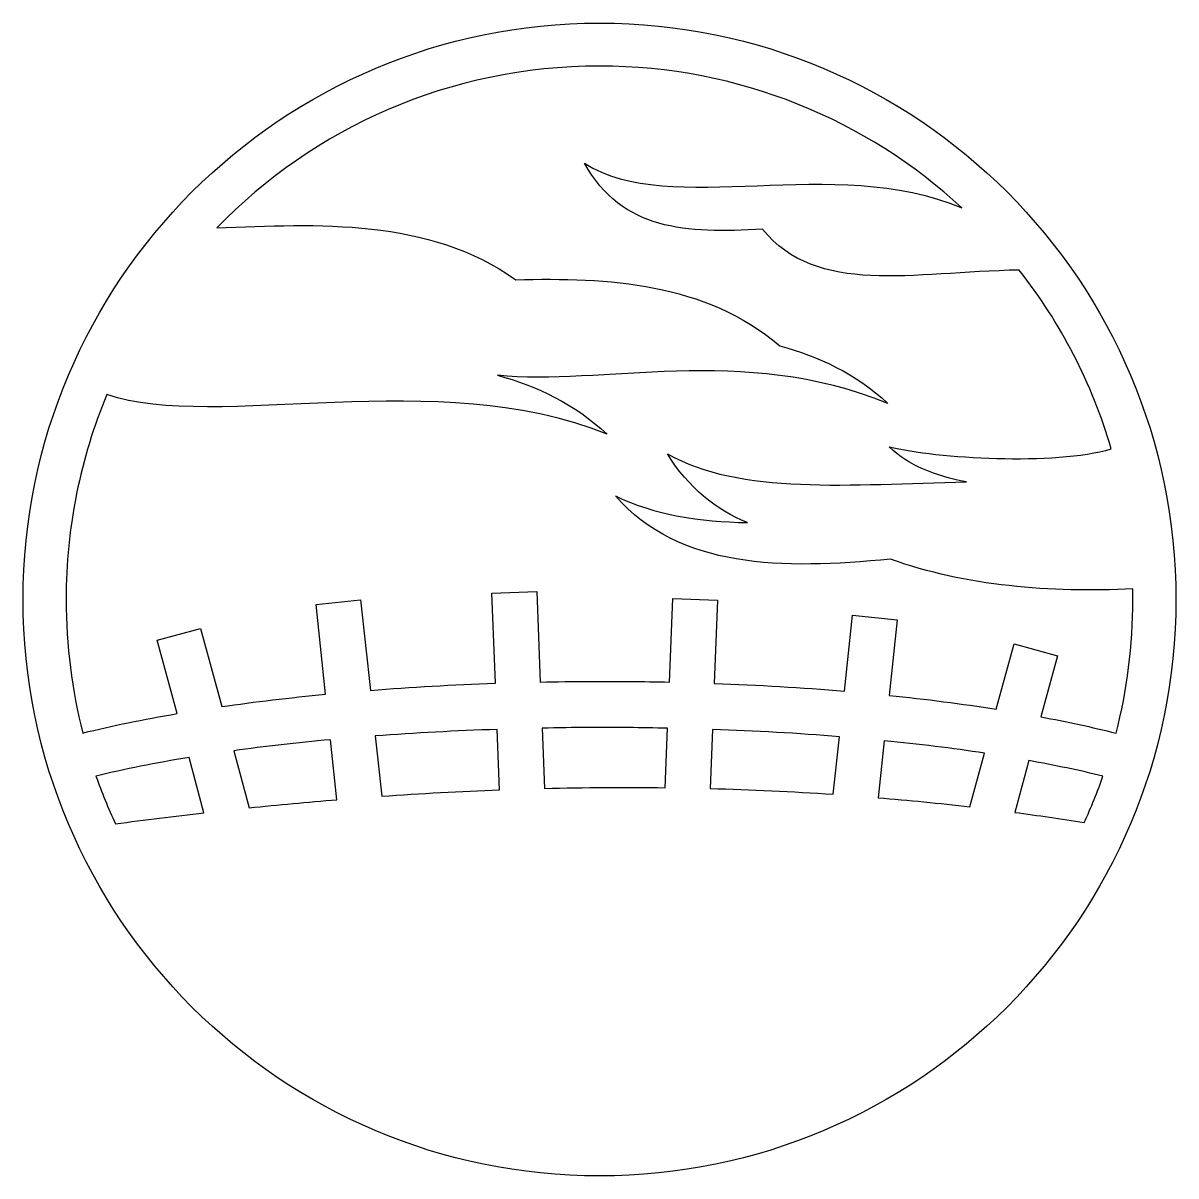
# Model space of a CAD drawing. Header units: centimetres. Extents: x -10 to 10.2, y -10.1 to 10.1.
import ezdxf

# ---------------------------------------------------------------- set-up
doc = ezdxf.new("R2010")
doc.units = ezdxf.units.CM
doc.header["$MEASUREMENT"] = 0
doc.layers.add('Layer 1', color=7, linetype='Continuous')

msp = doc.modelspace()

# ---------------------------------------------------------------- linework, layer by layer
at = {"layer": 'Layer 1'}
for points, knots in [([(0.06852, 10.08869), (-5.51115, 10.08869), (-10.04252, 5.55732), (-10.04252, -0.02235), (-10.04252, -0.02235), (-10.04252, -5.60202), (-5.51115, -10.13351), (0.06852, -10.13351), (0.06852, -10.13351), (5.64819, -10.13351), (10.17956, -5.60206), (10.17956, -0.02239), (10.17956, -0.02239), (10.17956, 5.55728), (5.64819, 10.08865), (0.06852, 10.08865), (0.06852, 10.08865), (0.06852, 10.08865), (0.06852, 10.08869), (0.06852, 10.08869)], [0, 0, 0, 0, 0.16666667, 0.16666667, 0.16666667, 0.16666667, 0.33333333, 0.33333333, 0.33333333, 0.33333333, 0.5, 0.5, 0.5, 0.5, 0.66666667, 0.66666667, 0.66666667, 0.66666667, 1, 1, 1, 1]), ([(0.06852, 9.33363), (2.52438, 9.33363), (4.75718, 8.39033), (6.42534, 6.84572), (6.42534, 6.84572), (4.17568, 7.80411), (1.31121, 6.66663), (-0.19377, 7.62979), (-0.19377, 7.62979), (0.46616, 6.44107), (1.57927, 6.39975), (2.92801, 6.47279), (2.92801, 6.47279), (3.89011, 5.2963), (5.53559, 5.72094), (7.43079, 5.75593), (7.43079, 5.75593), (8.15481, 4.83426), (8.70797, 3.77264), (9.04624, 2.61838), (9.04624, 2.61838), (8.04454, 2.33058), (5.98485, 2.44937), (5.15102, 2.65528), (5.15102, 2.65528), (5.49832, 2.31667), (5.95715, 2.14813), (6.50436, 2.03984), (6.50436, 2.03984), (4.47094, 1.99485), (2.52518, 1.80973), (1.25972, 2.5327), (1.25972, 2.5327), (1.63248, 1.93337), (2.10793, 1.55415), (2.66307, 1.32564), (2.66307, 1.32564), (1.82131, 1.3439), (1.04045, 1.461), (0.34784, 1.79341), (0.34784, 1.79341), (1.47921, 0.50965), (3.26156, 0.50223), (5.17481, 0.68524), (5.17481, 0.68524), (6.48467, 0.20874), (7.98784, 0.09573), (9.42184, 0.16341), (9.42184, 0.16341), (9.42311, 0.10142), (9.4245, 0.03986), (9.4245, -0.02238), (9.4245, -0.02238), (9.4245, -0.83201), (9.32212, -1.61776), (9.12932, -2.36671), (9.12932, -2.36671), (8.71047, -2.26226), (8.26926, -2.16662), (7.80891, -2.08081), (7.80891, -2.08081), (7.80891, -2.08081), (8.10016, -1.00806), (8.10016, -1.00806), (8.10016, -1.00806), (8.10016, -1.00806), (7.33987, -0.80253), (7.33987, -0.80253), (7.33987, -0.80253), (7.33987, -0.80253), (7.0288, -1.94638), (7.0288, -1.94638), (7.0288, -1.94638), (6.42546, -1.85108), (5.7961, -1.77083), (5.1484, -1.70391), (5.1484, -1.70391), (5.1484, -1.70391), (5.28941, -0.38089), (5.28941, -0.38089), (5.28941, -0.38089), (5.28941, -0.38089), (4.50534, -0.29655), (4.50534, -0.29655), (4.50534, -0.29655), (4.50534, -0.29655), (4.36302, -1.63015), (4.36302, -1.63015), (4.36302, -1.63015), (3.61816, -1.56732), (2.85362, -1.52262), (2.08194, -1.49437), (2.08194, -1.49437), (2.08194, -1.49437), (2.13992, -0.03439), (2.13992, -0.03439), (2.13992, -0.03439), (2.13992, -0.03439), (1.35323, -0.00276), (1.35323, -0.00276), (1.35323, -0.00276), (1.35323, -0.00276), (1.29394, -1.47071), (1.29394, -1.47071), (1.29394, -1.47071), (0.82663, -1.46067), (0.35823, -1.45679), (-0.10949, -1.4589), (-0.10949, -1.4589), (-0.39691, -1.46017), (-0.68394, -1.46489), (-0.96997, -1.47071), (-0.96997, -1.47071), (-0.96997, -1.47071), (-1.03322, 0.11987), (-1.03322, 0.11987), (-1.03322, 0.11987), (-1.03322, 0.11987), (-1.81991, 0.08824), (-1.81991, 0.08824), (-1.81991, 0.08824), (-1.81991, 0.08824), (-1.75666, -1.49179), (-1.75666, -1.49179), (-1.75666, -1.49179), (-2.5016, -1.51785), (-3.23701, -1.55947), (-3.95066, -1.61568), (-3.95066, -1.61568), (-3.95066, -1.61568), (-4.12072, -0.02645), (-4.12072, -0.02645), (-4.12072, -0.02645), (-4.12072, -0.02645), (-4.90336, -0.10952), (-4.90336, -0.10952), (-4.90336, -0.10952), (-4.90336, -0.10952), (-4.73604, -1.68416), (-4.73604, -1.68416), (-4.73604, -1.68416), (-5.36561, -1.74488), (-5.97696, -1.81741), (-6.55854, -1.90162), (-6.55854, -1.90162), (-6.55854, -1.90162), (-6.93012, -0.53116), (-6.93012, -0.53116), (-6.93012, -0.53116), (-6.93012, -0.53116), (-7.69041, -0.73804), (-7.69041, -0.73804), (-7.69041, -0.73804), (-7.69041, -0.73804), (-7.34126, -2.02416), (-7.34126, -2.02416), (-7.34126, -2.02416), (-7.93094, -2.12494), (-8.48426, -2.23795), (-8.9937, -2.36416), (-8.9937, -2.36416), (-9.18607, -1.61602), (-9.28761, -0.83106), (-9.28761, -0.02249), (-9.28761, -0.02249), (-9.28761, 1.2514), (-9.03334, 2.4647), (-8.57337, 3.57094), (-8.57337, 3.57094), (-6.65106, 2.9181), (-2.76241, 4.08674), (0.20018, 2.87652), (0.20018, 2.87652), (-0.37233, 3.41205), (-1.02661, 3.7203), (-1.71973, 3.9109), (-1.71973, 3.9109), (0.08337, 3.71634), (2.57158, 4.46153), (5.12594, 3.41804), (5.12594, 3.41804), (4.56131, 3.94624), (3.91205, 4.23719), (3.22965, 4.42881), (3.22965, 4.42881), (1.91156, 5.54162), (0.22139, 5.62794), (-1.4009, 5.58577), (-1.4009, 5.58577), (-2.92051, 6.6756), (-4.88541, 6.56272), (-6.6428, 6.49892), (-6.6428, 6.49892), (-4.94343, 8.24746), (-2.56587, 9.33345), (0.06844, 9.33345), (0.06844, 9.33345), (0.06844, 9.33345), (0.06852, 9.33363), (0.06852, 9.33363)], [0, 0, 0, 0, 0.01960784, 0.01960784, 0.01960784, 0.01960784, 0.03921569, 0.03921569, 0.03921569, 0.03921569, 0.05882353, 0.05882353, 0.05882353, 0.05882353, 0.07843137, 0.07843137, 0.07843137, 0.07843137, 0.09803922, 0.09803922, 0.09803922, 0.09803922, 0.11764706, 0.11764706, 0.11764706, 0.11764706, 0.1372549, 0.1372549, 0.1372549, 0.1372549, 0.15686275, 0.15686275, 0.15686275, 0.15686275, 0.17647059, 0.17647059, 0.17647059, 0.17647059, 0.19607843, 0.19607843, 0.19607843, 0.19607843, 0.21568627, 0.21568627, 0.21568627, 0.21568627, 0.23529412, 0.23529412, 0.23529412, 0.23529412, 0.25490196, 0.25490196, 0.25490196, 0.25490196, 0.2745098, 0.2745098, 0.2745098, 0.2745098, 0.29411765, 0.29411765, 0.29411765, 0.29411765, 0.31372549, 0.31372549, 0.31372549, 0.31372549, 0.33333333, 0.33333333, 0.33333333, 0.33333333, 0.35294118, 0.35294118, 0.35294118, 0.35294118, 0.37254902, 0.37254902, 0.37254902, 0.37254902, 0.39215686, 0.39215686, 0.39215686, 0.39215686, 0.41176471, 0.41176471, 0.41176471, 0.41176471, 0.43137255, 0.43137255, 0.43137255, 0.43137255, 0.45098039, 0.45098039, 0.45098039, 0.45098039, 0.47058824, 0.47058824, 0.47058824, 0.47058824, 0.49019608, 0.49019608, 0.49019608, 0.49019608, 0.50980392, 0.50980392, 0.50980392, 0.50980392, 0.52941176, 0.52941176, 0.52941176, 0.52941176, 0.54901961, 0.54901961, 0.54901961, 0.54901961, 0.56862745, 0.56862745, 0.56862745, 0.56862745, 0.58823529, 0.58823529, 0.58823529, 0.58823529, 0.60784314, 0.60784314, 0.60784314, 0.60784314, 0.62745098, 0.62745098, 0.62745098, 0.62745098, 0.64705882, 0.64705882, 0.64705882, 0.64705882, 0.66666667, 0.66666667, 0.66666667, 0.66666667, 0.68627451, 0.68627451, 0.68627451, 0.68627451, 0.70588235, 0.70588235, 0.70588235, 0.70588235, 0.7254902, 0.7254902, 0.7254902, 0.7254902, 0.74509804, 0.74509804, 0.74509804, 0.74509804, 0.76470588, 0.76470588, 0.76470588, 0.76470588, 0.78431373, 0.78431373, 0.78431373, 0.78431373, 0.80392157, 0.80392157, 0.80392157, 0.80392157, 0.82352941, 0.82352941, 0.82352941, 0.82352941, 0.84313725, 0.84313725, 0.84313725, 0.84313725, 0.8627451, 0.8627451, 0.8627451, 0.8627451, 0.88235294, 0.88235294, 0.88235294, 0.88235294, 0.90196078, 0.90196078, 0.90196078, 0.90196078, 0.92156863, 0.92156863, 0.92156863, 0.92156863, 0.94117647, 0.94117647, 0.94117647, 0.94117647, 0.96078431, 0.96078431, 0.96078431, 0.96078431, 1, 1, 1, 1]), ([(-1.72488, -2.30085), (-1.72488, -2.30085), (-1.68271, -3.36163), (-1.68271, -3.36163), (-1.68271, -3.36163), (-2.373, -3.38777), (-3.06287, -3.42513), (-3.75164, -3.47359), (-3.75164, -3.47359), (-3.75164, -3.47359), (-3.8649, -2.41543), (-3.8649, -2.41543), (-3.8649, -2.41543), (-3.16989, -2.36297), (-2.4521, -2.32536), (-1.72488, -2.30086), (-1.72488, -2.30086), (-1.72488, -2.30086), (-1.72488, -2.30085), (-1.72488, -2.30085)], [0, 0, 0, 0, 0.16666667, 0.16666667, 0.16666667, 0.16666667, 0.33333333, 0.33333333, 0.33333333, 0.33333333, 0.5, 0.5, 0.5, 0.5, 0.66666667, 0.66666667, 0.66666667, 0.66666667, 1, 1, 1, 1]), ([(-0.10943, -2.26784), (0.34767, -2.26582), (0.80591, -2.27054), (1.26238, -2.27977), (1.26238, -2.27977), (1.26238, -2.27977), (1.22021, -3.32343), (1.22021, -3.32343), (1.22021, -3.32343), (0.5144, -3.31491), (-0.19065, -3.31913), (-0.89477, -3.33659), (-0.89477, -3.33659), (-0.89477, -3.33659), (-0.93694, -2.27843), (-0.93694, -2.27843), (-0.93694, -2.27843), (-0.66146, -2.27316), (-0.3861, -2.26915), (-0.10935, -2.26789), (-0.10935, -2.26789), (-0.10935, -2.26789), (-0.10943, -2.26784), (-0.10943, -2.26784)], [0, 0, 0, 0, 0.14285714, 0.14285714, 0.14285714, 0.14285714, 0.28571429, 0.28571429, 0.28571429, 0.28571429, 0.42857143, 0.42857143, 0.42857143, 0.42857143, 0.57142857, 0.57142857, 0.57142857, 0.57142857, 0.71428571, 0.71428571, 0.71428571, 0.71428571, 1, 1, 1, 1]), ([(2.05042, -2.30212), (2.80493, -2.32852), (3.5516, -2.36984), (4.27744, -2.42862), (4.27744, -2.42862), (4.27744, -2.42862), (4.16936, -3.43939), (4.16936, -3.43939), (4.16936, -3.43939), (3.44837, -3.39056), (2.72856, -3.35691), (2.00952, -3.33789), (2.00952, -3.33789), (2.00952, -3.33789), (2.05042, -2.30216), (2.05042, -2.30216), (2.05042, -2.30216), (2.05042, -2.30216), (2.05042, -2.30212), (2.05042, -2.30212)], [0, 0, 0, 0, 0.16666667, 0.16666667, 0.16666667, 0.16666667, 0.33333333, 0.33333333, 0.33333333, 0.33333333, 0.5, 0.5, 0.5, 0.5, 0.66666667, 0.66666667, 0.66666667, 0.66666667, 1, 1, 1, 1]), ([(-4.65033, -2.48133), (-4.65033, -2.48133), (-4.53837, -3.53426), (-4.53837, -3.53426), (-4.53837, -3.53426), (-5.0513, -3.5763), (-5.56402, -3.6234), (-6.07624, -3.67658), (-6.07624, -3.67658), (-6.07624, -3.67658), (-6.34763, -2.67509), (-6.34763, -2.67509), (-6.34763, -2.67509), (-5.80598, -2.60033), (-5.23777, -2.53594), (-4.65037, -2.48137), (-4.65037, -2.48137), (-4.65037, -2.48137), (-4.65033, -2.48133), (-4.65033, -2.48133)], [0, 0, 0, 0, 0.16666667, 0.16666667, 0.16666667, 0.16666667, 0.33333333, 0.33333333, 0.33333333, 0.33333333, 0.5, 0.5, 0.5, 0.5, 0.66666667, 0.66666667, 0.66666667, 0.66666667, 1, 1, 1, 1]), ([(5.06277, -2.4998), (5.66915, -2.56052), (6.2576, -2.632), (6.82063, -2.7173), (6.82063, -2.7173), (6.82063, -2.7173), (6.56497, -3.65946), (6.56497, -3.65946), (6.56497, -3.65946), (6.02805, -3.59705), (5.4918, -3.54341), (4.95601, -3.4988), (4.95601, -3.4988), (4.95601, -3.4988), (5.06282, -2.49984), (5.06282, -2.49984), (5.06282, -2.49984), (5.06282, -2.49984), (5.06277, -2.4998), (5.06277, -2.4998)], [0, 0, 0, 0, 0.16666667, 0.16666667, 0.16666667, 0.16666667, 0.33333333, 0.33333333, 0.33333333, 0.33333333, 0.5, 0.5, 0.5, 0.5, 0.66666667, 0.66666667, 0.66666667, 0.66666667, 1, 1, 1, 1]), ([(-7.1317, -2.79371), (-7.1317, -2.79371), (-6.86942, -3.76357), (-6.86942, -3.76357), (-6.86942, -3.76357), (-7.38788, -3.82286), (-7.90536, -3.88788), (-8.4231, -3.95729), (-8.4231, -3.95729), (-8.54918, -3.68518), (-8.66312, -3.40603), (-8.7631, -3.12051), (-8.7631, -3.12051), (-8.26518, -2.99915), (-7.71801, -2.8901), (-7.13171, -2.79371), (-7.13171, -2.79371), (-7.13171, -2.79371), (-7.1317, -2.79371), (-7.1317, -2.79371)], [0, 0, 0, 0, 0.16666667, 0.16666667, 0.16666667, 0.16666667, 0.33333333, 0.33333333, 0.33333333, 0.33333333, 0.5, 0.5, 0.5, 0.5, 0.66666667, 0.66666667, 0.66666667, 0.66666667, 1, 1, 1, 1]), ([(7.60073, -2.84769), (8.05631, -2.93013), (8.49047, -3.02108), (8.90005, -3.12178), (8.90005, -3.12178), (8.80294, -3.39908), (8.69233, -3.6703), (8.57059, -3.9349), (8.57059, -3.9349), (8.16451, -3.87005), (7.75962, -3.81093), (7.3543, -3.75695), (7.3543, -3.75695), (7.3543, -3.75695), (7.60073, -2.84772), (7.60073, -2.84772), (7.60073, -2.84772), (7.60073, -2.84772), (7.60073, -2.84769), (7.60073, -2.84769)], [0, 0, 0, 0, 0.16666667, 0.16666667, 0.16666667, 0.16666667, 0.33333333, 0.33333333, 0.33333333, 0.33333333, 0.5, 0.5, 0.5, 0.5, 0.66666667, 0.66666667, 0.66666667, 0.66666667, 1, 1, 1, 1])]:
    msp.add_open_spline(points, degree=3, knots=knots, dxfattribs=at)

doc.saveas('drawing.dxf')
